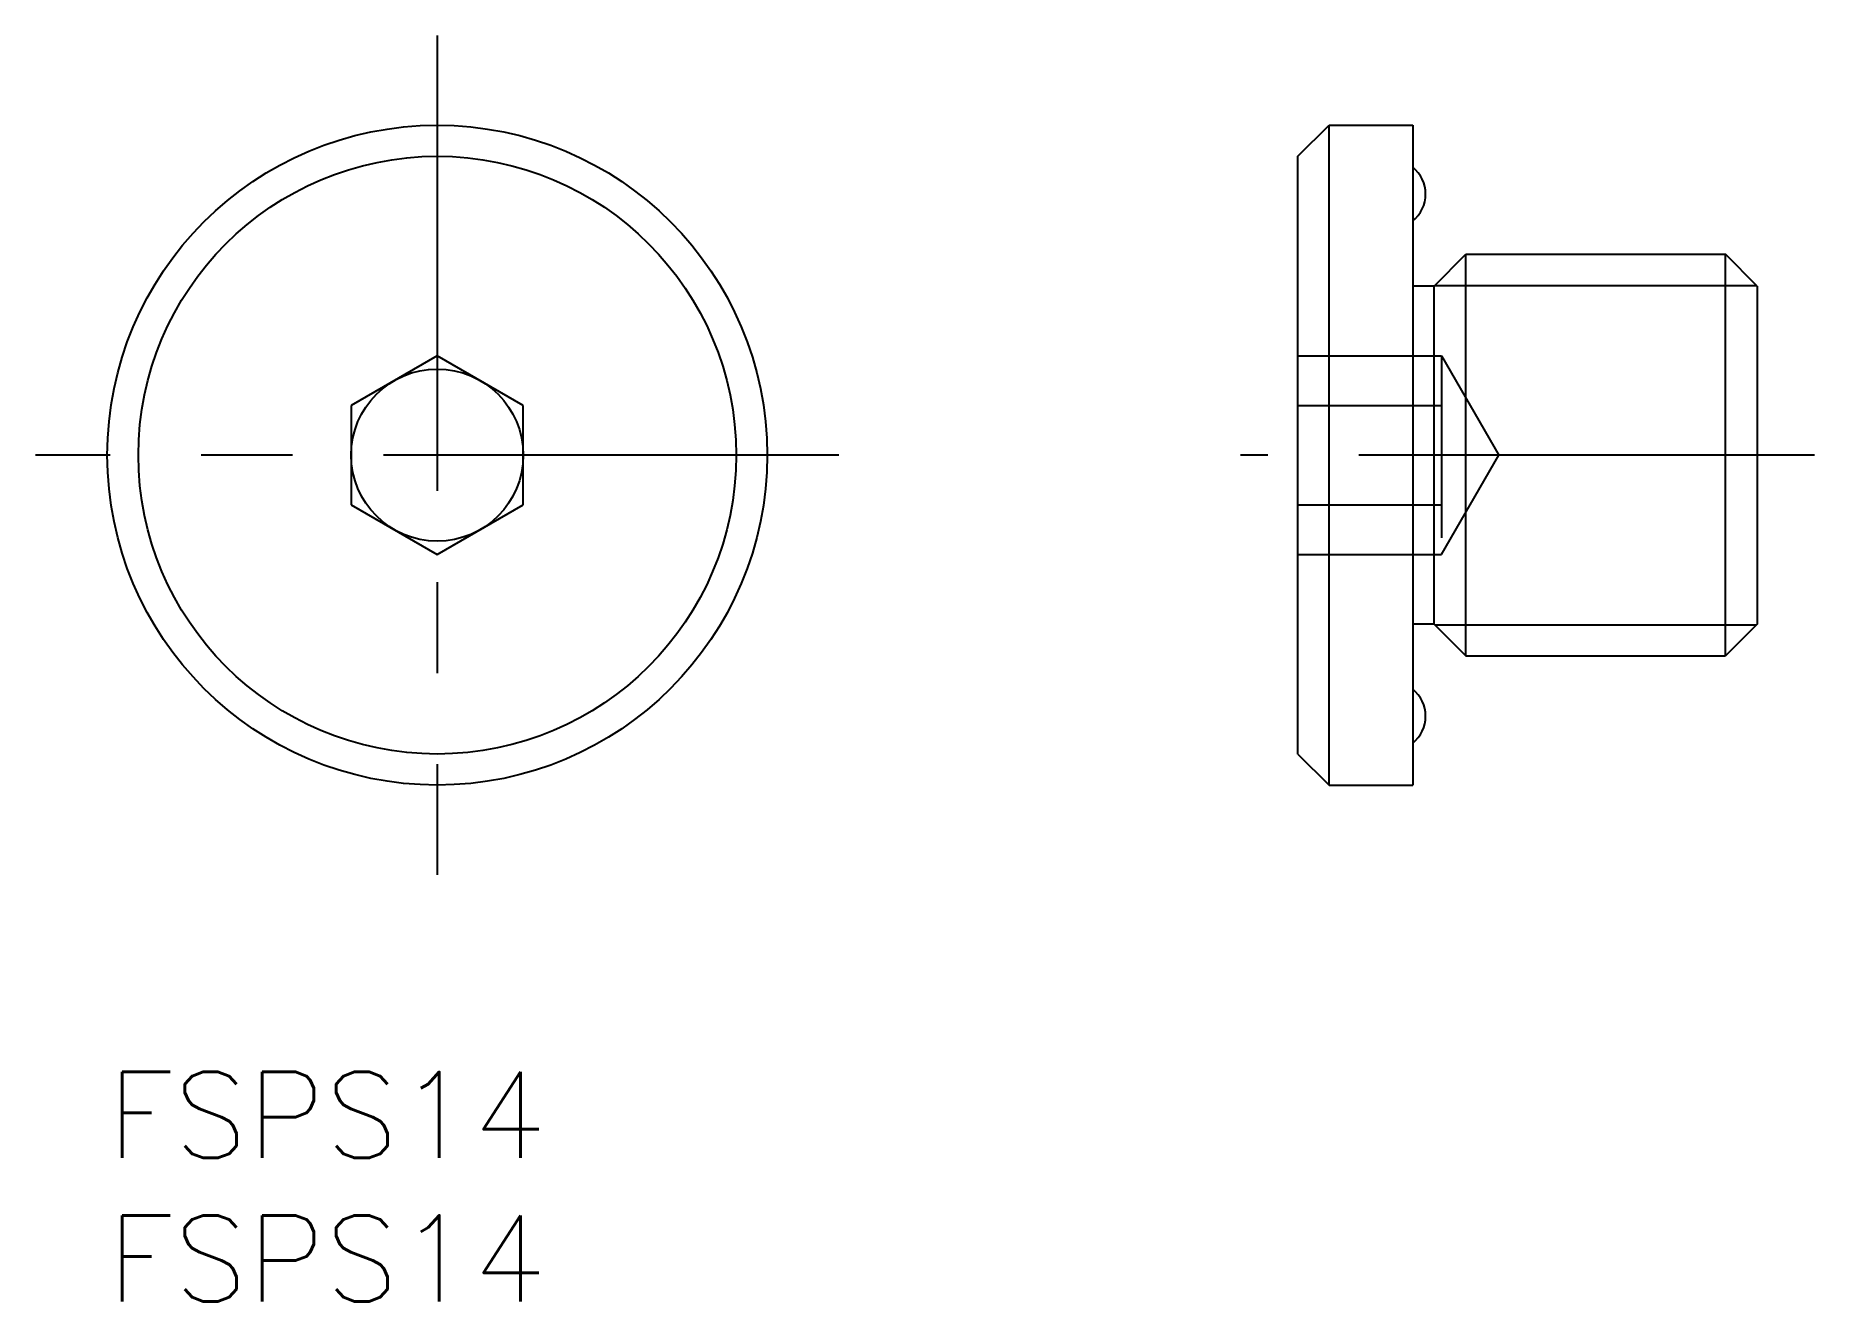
# Model space of a CAD drawing. Extents: x -2.5 to 59.5, y -8 to 36.1.
import ezdxf

# ---------------------------------------------------------------- set-up
doc = ezdxf.new("R2010")
doc.units = 0
doc.header["$LTSCALE"] = 0.5
doc.linetypes.add('CENTER', pattern=[50.8, 31.75, -6.35, 6.35, -6.35])
doc.linetypes.add('DASHED', pattern=[19.05, 12.7, -6.35])
for name, color, linetype in [('MSM_CENTER', 1, 'CENTER'), ('MSM_CONTINUOUS', 7, 'CONTINUOUS'), ('MSM_DASHED', 4, 'DASHED'), ('MSM_NARROW', 5, 'CONTINUOUS'), ('MSM_PART_NUMBER', 7, 'CONTINUOUS')]:
    doc.layers.add(name, color=color, linetype=linetype)
doc.styles.get("Standard").update_dxf_attribs({"font": 'txt.shx', "height": 3, "bigfont": 'bigfont.shx'})

# ---------------------------------------------------------------- blocks, each defined once
blk = doc.blocks.new('*U4')
at = {"layer": 'MSM_PART_NUMBER'}
blk.add_text('FSPS14', height=3, dxfattribs=at).set_placement((0, -3))
blk = doc.blocks.new('*U5')
at = {"layer": 'MSM_PART_NUMBER'}
blk.add_text('FSPS14', height=3, dxfattribs=at).set_placement((0, -8))

msp = doc.modelspace()

# ---------------------------------------------------------------- linework, layer by layer
at = {"layer": 'MSM_CENTER'}
for p, q in [((11.5, 36.125), (11.5, 6.875)), ((25.5, 21.5), (-2.5, 21.5)), ((59.5, 21.5), (39.5, 21.5))]:
    msp.add_line(p, q, dxfattribs=at)
at = {"layer": 'MSM_CONTINUOUS'}
for p, q in [((41.5, 31.917), (42.583, 33)), ((42.583, 10), (42.583, 33)), ((42.583, 33), (45.5, 33)), ((45.5, 33), (45.5, 10)), ((41.5, 11.082), (41.5, 31.917)), ((46.25, 27.395), (47.355, 28.5)), ((47.355, 28.5), (56.395, 28.5)), ((47.355, 14.5), (47.355, 28.5)), ((57.5, 27.395), (56.395, 28.5)), ((56.395, 14.5), (56.395, 28.5)), ((46.25, 27.395), (45.5, 27.395)), ((46.25, 15.605), (46.25, 27.395)), ((57.5, 27.395), (57.5, 15.605)), ((11.5, 24.964), (8.5, 23.232)), ((14.5, 23.232), (11.5, 24.964)), ((8.5, 23.232), (8.5, 19.768)), ((14.5, 19.768), (14.5, 23.232)), ((8.5, 19.768), (11.5, 18.036)), ((11.5, 18.036), (14.5, 19.768)), ((46.25, 15.605), (45.5, 15.605)), ((46.25, 15.605), (47.355, 14.5)), ((57.5, 15.605), (56.395, 14.5)), ((47.355, 14.5), (56.395, 14.5)), ((41.5, 11.082), (42.583, 10)), ((42.583, 10), (45.5, 10))]:
    msp.add_line(p, q, dxfattribs=at)
for radius in [11.5, 10.418, 3]:
    msp.add_circle((11.5, 21.5), radius, dxfattribs=at)
for centre in [(44.75, 30.6), (44.75, 12.4)]:
    msp.add_arc(centre, 1.2, 308.68219, 51.31781, dxfattribs=at)
at = {"layer": 'MSM_DASHED'}
for p, q in [((41.5, 24.964), (46.5, 24.964)), ((46.5, 24.964), (46.5, 18.036)), ((46.5, 24.964), (48.5, 21.5)), ((41.5, 23.232), (46.5, 23.232)), ((46.5, 18.036), (48.5, 21.5)), ((41.5, 19.768), (46.5, 19.768)), ((41.5, 18.036), (46.5, 18.036))]:
    msp.add_line(p, q, dxfattribs=at)
at = {"layer": 'MSM_NARROW'}
for p, q in [((46.272, 27.417), (57.478, 27.417)), ((46.272, 15.582), (57.478, 15.582))]:
    msp.add_line(p, q, dxfattribs=at)

# ---------------------------------------------------------------- block references
at = {"layer": 'MSM_CONTINUOUS'}
for name in ['*U4', '*U5']:
    msp.add_blockref(name, (0, 0), dxfattribs=at)

doc.saveas('drawing.dxf')
